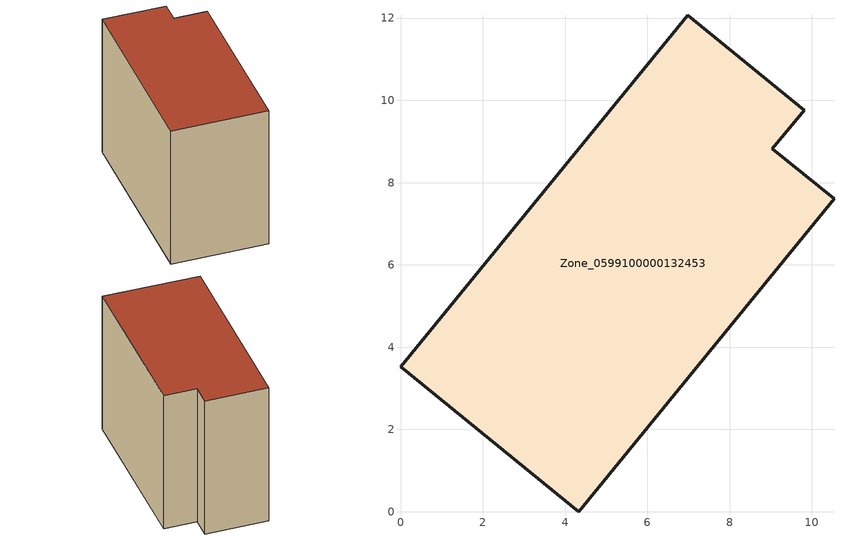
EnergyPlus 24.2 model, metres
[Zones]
Zone_0599100000132453
 floor ground (C_G): 0,3.53 6.98,12.07 9.81,9.76 9.04,8.82 10.54,7.61 4.33,0 z0
 wall outside (C_F): 6.98,12.07 0,3.53 4.33,0 10.54,7.61 9.04,8.82 9.81,9.76 6.98,12.07 z0:8.78
 roof outside (C_R): 0,3.53 4.33,0 10.54,7.61 9.04,8.82 9.81,9.76 6.98,12.07 z8.78
[BUILDING]
Pand.0599100000132453: North Axis=0; Terrain=City; Loads Convergence Tolerance Value=0.04; Temperature Convergence Tolerance Value=0.4; Solar Distribution=FullExterior; Maximum Number of Warmup Days=25; Minimum Number of Warmup Days=1
[Site:Location]
Rotterdam.The.Hague.AP_ZH_NLD Design_Conditions: Latitude=51.96; Longitude=4.45; Time Zone=1; Elevation=-4.5
[SITE:GROUNDTEMPERATURE:BUILDINGSURFACE]
18, 18, 18, 18, 18, 18, 18, 18, 18, 18, 18, 18
[MATERIAL] Thermal Absorptance=0.9; Solar Absorptance=0.7; Visible Absorptance=0.7
Name | Roughness | Thickness | Conductivity | Density | Specific Heat
G.TI.1946 | MediumSmooth | 0.15 | 1 | 540 | 1210
F.TI.1946 | Rough | 0.3 | 0.857143 | 1920 | 840
R.TI.1946 | MediumRough | 0.2 | 0.1 | 1500 | 1000
[CONSTRUCTION]
C_G: G.TI.1946
C_F: F.TI.1946
C_R: R.TI.1946
[ZONE]
Zone_0599100000132453: Type=1; Multiplier=1; Ceiling Height=Autocalculate; Volume=Autocalculate; Floor Area=autocalculate; Part of Total Floor Area=Yes
[ZONEINFILTRATION:DESIGNFLOWRATE]
Infil_Zone_0599100000132453: Zone or ZoneList or Space or SpaceList=Zone_0599100000132453; Schedule=AlwaysOn; Design Flow Rate Calculation Method=Flow/Area; Flow Rate per Floor Area=0.003; Constant Term Coefficient=1; Temperature Term Coefficient=0; Velocity Term Coefficient=0; Velocity Squared Term Coefficient=0
[HVACTEMPLATE:ZONE:IDEALLOADSAIRSYSTEM]
Zone_0599100000132453: Maximum Heating Supply Air Temperature=50; Minimum Cooling Supply Air Temperature=13; Maximum Heating Supply Air Humidity Ratio=0.0156; Minimum Cooling Supply Air Humidity Ratio=0.0077; Heating Limit=NoLimit; Cooling Limit=NoLimit; Dehumidification Control Type=ConstantSensibleHeatRatio; Cooling Sensible Heat Ratio=0.7; Dehumidification Setpoint=60; Humidification Control Type=None; Humidification Setpoint=30; Outdoor Air Method=None; Outdoor Air Flow Rate per Person=0.00944; Outdoor Air Flow Rate per Zone Floor Area=0; Outdoor Air Flow Rate per Zone=0; Demand Controlled Ventilation Type=None; Outdoor Air Economizer Type=NoEconomizer; Heat Recovery Type=None; Sensible Heat Recovery Effectiveness=0.7; Latent Heat Recovery Effectiveness=0.65
[ZONECONTROL:THERMOSTAT]
ThermostatControl_Zone_0599100000132453: Zone or ZoneList=Zone_0599100000132453; Control Type Schedule=DualSetpointControlType; Control 1=Thermostat_Zone_0599100000132453; Temperature Difference Between Cutout And Setpoint=0
[THERMOSTATSETPOINT:DUALSETPOINT]
Thermostat_Zone_0599100000132453: Heating Setpoint Temperature Schedule=HeatingSetpoint_Zone_0599100000132453; Cooling Setpoint Temperature Schedule=CoolingSetpoint_Zone_0599100000132453
[SCHEDULE:COMPACT]
HeatingSetpoint_Zone_0599100000132453: Through: 12/31, For: AllDays, Until: 24:00, 21
CoolingSetpoint_Zone_0599100000132453: Through: 12/31, For: AllDays, Until: 24:00, 24
DualSetpointControlType: Through: 12/31, For: AllDays, Until: 24:00, 4
AlwaysOn: Through: 12/31, For: AllDays, Until: 24:00, 1
